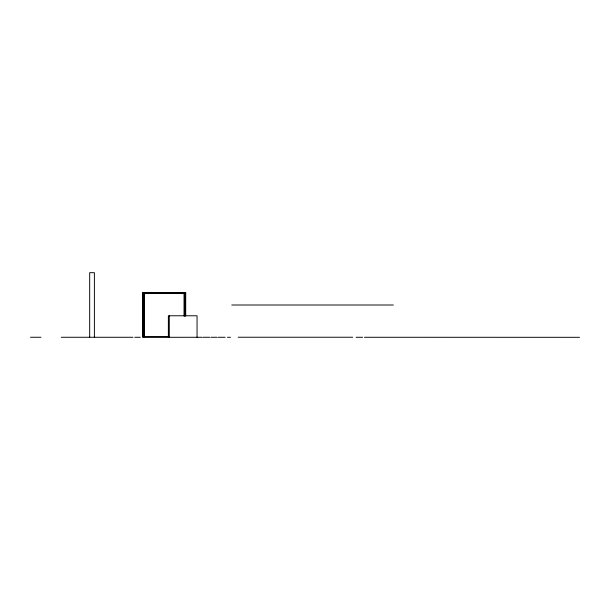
<?xml version="1.0" encoding="UTF-8"?>
<svg xmlns="http://www.w3.org/2000/svg" width="610" height="610" viewBox="0 0 610 610"><rect width="100%" height="100%" fill="white"/><g stroke="black" fill="none" stroke-linecap="round" stroke-linejoin="round"><path stroke-width="0.91" d="M142.618 292.922L185.707 292.884M142.618 293.555L185.707 293.555M231.777 305L393.358 305M142.618 336.644L168.848 336.644M30.5 337.261L40.984 337.261M61.29 337.269L132.972 337.277M134.772 337.277L140.277 337.277M202.2 337.277L142.618 337.315L142.618 292.716L185.707 292.716L185.707 316.033M203.1 337.277L209.779 337.277M210.938 337.277L216.977 337.277M217.991 337.277L225.166 337.277M227.438 337.277L230.45 337.277M238.159 337.238L352.664 337.238M356.126 337.277L362.63 337.277M364.437 337.277L579.5 337.315M197.053 337.315L197.053 315.774L168.368 315.774L168.368 337.315M185.036 293.555L185.036 316.033M184.357 293.555L184.357 316.033M184.136 292.884L184.136 316.033M169.283 315.774L169.283 337.315M144.189 292.884L144.189 337.315M143.968 293.555L143.968 336.644M143.289 293.555L143.289 336.644M94.39 337.315L94.39 272.685L89.678 272.685L89.678 337.315"/></g></svg>
